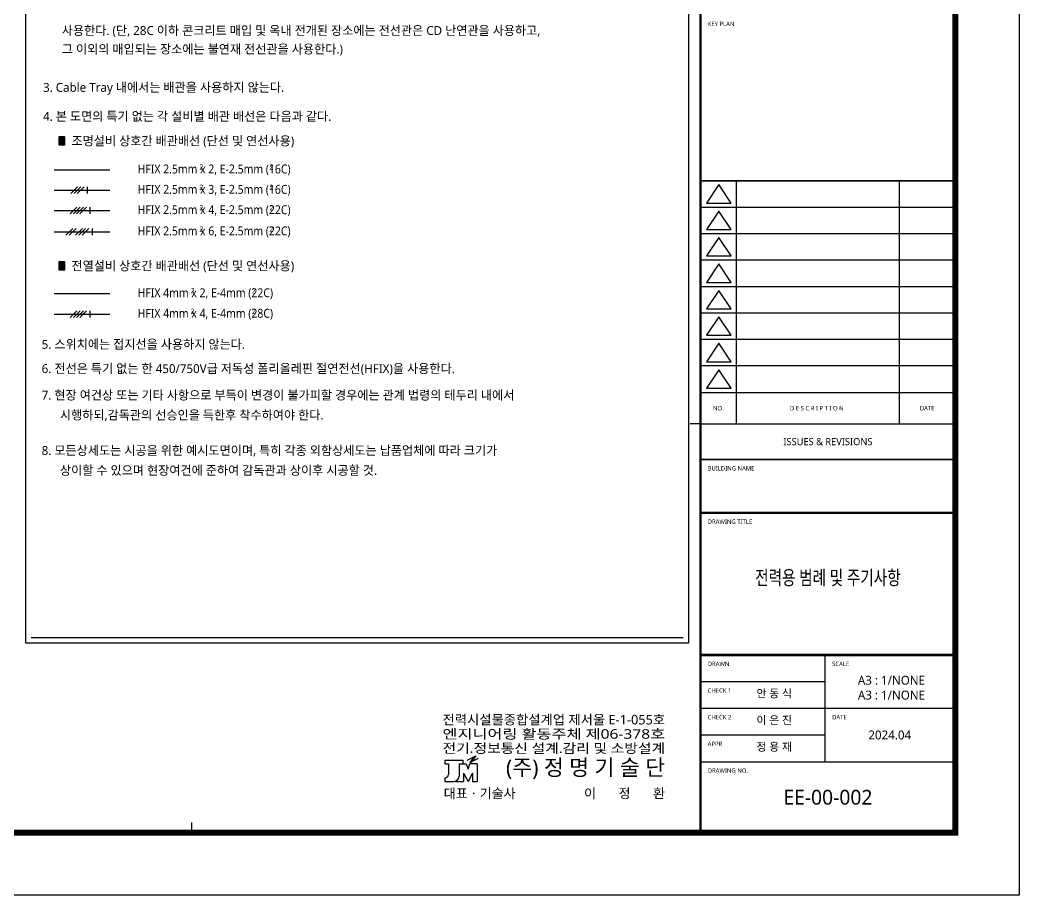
# Model space of a CAD drawing. Header units: millimetres. Extents: x 0 to 84100, y 0 to 59400.
# Drawn here: x 50380 to 84100, y 0 to 29529 of the extents above; entities that cross this region are included whole.
import ezdxf
from ezdxf.enums import TextEntityAlignment as Align

# ---------------------------------------------------------------- set-up
doc = ezdxf.new("R2010")
doc.units = ezdxf.units.MM
doc.header["$LTSCALE"] = 1000
doc.linetypes.add('CEN', pattern=[62, 60, -1, 0, -1])
for name, color, linetype in [('S', 4, 'Continuous'), ('SYM', 3, 'Continuous'), ('TEXT', 3, 'Continuous'), ('XR-SHEET(통신)$0$WD-E$0$WD', 6, 'Continuous'), ('XR-SHEET-SHT', 5, 'Continuous'), ('XR-SHEET-TEXT', 3, 'Continuous'), ('XREF', 7, 'CEN')]:
    doc.layers.add(name, color=color, linetype=linetype)
doc.layers.add('XR-SHEET-TEMP', color=171, linetype='Continuous', plot=False)
doc.styles.add('GHS', font='malgun.ttf')
doc.styles.add('ROMANS', font='malgun.ttf')
doc.styles.add('XR-SHEET$0$XREF-Form$0$맑은고딕', font='malgun.ttf')
doc.styles.add('XR-SHEET(통신)$0$WD-E$0$GHS', font='malgun.ttf')
doc.styles.add('맑은고딕', font='malgun.ttf')
doc.styles.add('맑은고딕B', font='malgunbd.ttf')

# ---------------------------------------------------------------- blocks, each defined once
blk = doc.blocks.new('A$C73120EFD')
at = {"layer": 'XR-SHEET(통신)$0$WD-E$0$WD', "color": 4}
for p, q in [((-27546, 7102), (-27546, 6933)), ((-27546, 7102), (-26702, 7102)), ((-26702, 7102), (-26702, 6933)), ((-26494, 7105), (-26082, 7309)), ((-26165, 7268), (-26370, 6991)), ((-26370, 6991), (-25958, 7194)), ((-26370, 6991), (-26257, 7073)), ((-26349, 7019), (-26236, 7101)), ((-26328, 7047), (-26215, 7129)), ((-26308, 7075), (-26194, 7157)), ((-26082, 7309), (-26288, 7031)), ((-26287, 7103), (-26173, 7186)), ((-26266, 7131), (-26153, 7214)), ((-26245, 7160), (-26132, 7242)), ((-26224, 7188), (-26111, 7270)), ((-26203, 7216), (-26090, 7298)), ((-26183, 7244), (-26117, 7292)), ((-27546, 6933), (-27377, 6933)), ((-27377, 6933), (-27377, 6434)), ((-26871, 6933), (-26871, 6358)), ((-26871, 6933), (-26534, 6933)), ((-26534, 6933), (-26449, 6680)), ((-26449, 6680), (-26365, 6933)), ((-26027, 6933), (-26365, 6933)), ((-26314, 7018), (-26278, 7045)), ((-26027, 6933), (-26027, 6105)), ((-27546, 6273), (-27546, 6105)), ((-27546, 6273), (-27538, 6273)), ((-26660, 6490), (-26449, 6105)), ((-26660, 6490), (-26660, 6105)), ((-26238, 6490), (-26449, 6105)), ((-26238, 6490), (-26238, 6105)), ((-27546, 6105), (-27124, 6105)), ((-27052, 6115), (-27052, 6105)), ((-27052, 6105), (-26660, 6105)), ((-26238, 6105), (-26027, 6105))]:
    blk.add_line(p, q, dxfattribs=at)
for centre, radius in [((-27538, 6434), 160), ((-27124, 6358), 253)]:
    blk.add_arc(centre, radius, 270, 0, dxfattribs=at)
at = {"layer": 'XR-SHEET(통신)$0$WD-E$0$WD', "color": 4, "style": 'XR-SHEET(통신)$0$WD-E$0$GHS'}
for s, width, p, p2 in [('전력시설물종합설계업 제서울 E-1-055호', 0.877197, (-27655, 8791), (-17155, 8791)), ('엔지니어링 활동주체 제06-378호', 1.078185, (-27655, 8118), (-17155, 8118)), ('전기.정보통신 설계.감리 및 소방설계', 0.962199, (-27655, 7445), (-17155, 7445))]:
    blk.add_text(s, height=450, dxfattribs=dict(at, width=width)).set_placement(p, p2, align=Align.FIT)
for s, height, p in [('(주) 정 명 기 술 단', 750, (-17155, 6387)), ('이       정       환', 450, (-17155, 5315))]:
    blk.add_text(s, height=height, dxfattribs=at).set_placement(p, align=Align.RIGHT)
blk.add_text('대표ㆍ기술사 ', height=450, dxfattribs=at).set_placement((-27597, 5315))
blk = doc.blocks.new('XR-SHEET$0$XREF-Form$0$xr-form$0$TITLE')
at = {"layer": 'XR-SHEET-TEXT', "color": 4, "style": '맑은고딕B'}
for tag, height, p in [('TITLE1', 6, (776, 116.69)), ('TITLE4', 6, (776, 111.7)), ('TITLE2', 6, (776, 107.09)), ('TITLE5', 6, (776, 102.09)), ('TITLE3', 6, (776, 97.38)), ('A0.00', 7, (775.56, 32.33))]:
    blk.add_attdef(tag, text='', height=height, dxfattribs=at).set_placement(p, align=Align.MIDDLE_CENTER)
at = {"layer": 'XR-SHEET-TEXT', "color": 3, "style": 'XR-SHEET$0$XREF-Form$0$맑은고딕'}
for tag, p in [('NAME-1', (752.37, 76.33)), ('NAME-2', (752.37, 67.33)), ('NAME-3', (752.37, 58.33)), ('NAME-4', (752.37, 49.33))]:
    blk.add_attdef(tag, text='', height=2.7, dxfattribs=at).set_placement(p, align=Align.MIDDLE_LEFT)
for tag, p in [('SCALE-A1', (796.39, 73.17)), ('SCALE-A3', (796.39, 68.31)), ('DATE', (797.36, 53.01))]:
    blk.add_attdef(tag, text='', height=3, dxfattribs=at).set_placement(p, align=Align.MIDDLE)
blk = doc.blocks.new('XR-FORM-EE', base_point=(461, 408))
at = {"layer": 'XR-SHEET-SHT', "color": 5}
for p, q in [((163900, 48198), (146700, 48198)), ((149100, 48198), (149100, 31800)), ((160100, 48198), (160100, 31800)), ((163900, 46413), (146700, 46413)), ((163900, 44628), (146700, 44628)), ((163900, 42844), (146700, 42844)), ((163900, 41059), (146700, 41059)), ((163900, 39274), (146700, 39274)), ((163900, 37489), (146700, 37489)), ((163900, 35705), (146700, 35705)), ((146700, 33920), (163900, 33920)), ((146700, 31800), (163900, 31800)), ((146700, 25800), (163900, 25800)), ((155100, 16200), (155100, 9000)), ((146700, 14400), (155100, 14400)), ((146700, 12600), (163900, 12600)), ((146700, 10800), (155100, 10800)), ((146700, 9000), (163900, 9000))]:
    blk.add_line(p, q, dxfattribs=at)
blk.add_lwpolyline([(0, 118800), (168200, 118800), (168200, 0), (0, 0)], close=True, dxfattribs=at)
at = {"layer": 'XR-SHEET-SHT', "color": 5, "const_width": 400}
blk.add_lwpolyline([(9300, 114600), (163900, 114600), (163900, 4200), (9300, 4200)], close=True, dxfattribs=at)
at = {"layer": 'XR-SHEET-SHT', "color": 5}
for points, const_width in [([(146700, 114600), (146700, 4200)], 160), ([(146700, 48198), (163900, 48198)], 114), ([(146700, 29400), (163900, 29400)], 114), ([(146700, 25800), (163900, 25800)], 160), ([(146700, 25800), (163900, 25800)], 140), ([(146700, 16200), (163900, 16200)], 160)]:
    blk.add_lwpolyline(points, dxfattribs=dict(at, const_width=const_width))
at = {"layer": 'XR-SHEET-SHT', "color": 5, "flags": 128}
for points in [[(147937, 47949), (147097, 46700), (148777, 46700)], [(147937, 46165), (147097, 44915), (148777, 44915)], [(147937, 44380), (147097, 43131), (148777, 43131)], [(147937, 42595), (147097, 41346), (148777, 41346)], [(147937, 40810), (147097, 39561), (148777, 39561)], [(147937, 39026), (147097, 37776), (148777, 37776)], [(147937, 37241), (147097, 35992), (148777, 35992)], [(147937, 35456), (147097, 34207), (148777, 34207)]]:
    blk.add_lwpolyline(points, close=True, dxfattribs=at)
at = {"layer": 'XR-SHEET-TEMP'}
for p, q in [((146700, 31800), (146000, 31800)), ((112350, 4200), (112350, 4900))]:
    blk.add_line(p, q, dxfattribs=at)
at = {"layer": 'S', "xscale": 1.431220871780062, "yscale": 1.431220896772468, "zscale": 1.431220886775505}
blk.add_blockref('A$C73120EFD', (168863, -1070), dxfattribs=at)
at = {"layer": 'XR-SHEET-TEXT', "color": 3}
ref = blk.add_blockref('XR-SHEET$0$XREF-Form$0$xr-form$0$TITLE', (0, -297), dxfattribs=dict(at, xscale=200, yscale=200, zscale=200))
ref.add_attrib('NAME-2', '안 동 식', dxfattribs={"color": 3, "height": 540, "style": '맑은고딕'}).set_placement((150474, 13169), align=Align.BOTTOM_LEFT)
ref.add_attrib('NAME-3', '이 은 진', dxfattribs={"color": 3, "height": 540, "style": '맑은고딕'}).set_placement((150474, 11369), align=Align.BOTTOM_LEFT)
ref.add_attrib('NAME-4', '정 용 재', dxfattribs={"color": 3, "height": 540, "style": '맑은고딕'}).set_placement((150474, 9569), align=Align.BOTTOM_LEFT)
ref.add_attrib('DATE', '2024.04', dxfattribs={"color": 3, "height": 600, "style": '맑은고딕'}).set_placement((159471, 10800), align=Align.MIDDLE)
at = {"layer": 'XR-SHEET-SHT', "color": 7, "style": 'XR-SHEET$0$XREF-Form$0$맑은고딕'}
for s, p in [('KEY PLAN', (147180, 58800)), ('BUILDING NAME', (147180, 28800)), ('DRAWING TITLE', (147180, 25200)), ('DRAWN', (147180, 15600)), ('SCALE', (155580, 15600)), ('CHECK 1', (147180, 13800)), ('CHECK 2', (147180, 12000)), ('DATE', (155580, 12000)), ('APPR', (147180, 10200)), ('DRAWING NO.', (147180, 8400))]:
    blk.add_text(s, height=300, dxfattribs=at).set_placement(p, align=Align.MIDDLE_LEFT)
for s, height, p in [('NO.', 300, (147900, 32860)), ('D E S C R I P T I O N ', 300, (154600, 32860)), ('DATE', 300, (162000, 32860)), ('ISSUES & REVISIONS', 480, (155300, 30600))]:
    blk.add_text(s, height=height, dxfattribs=at).set_placement(p, align=Align.MIDDLE_CENTER)

msp = doc.modelspace()

# ---------------------------------------------------------------- hatches: boundary and pattern name
at = {"layer": 'SYM'}
for color, points in [(4, [(51885, 25306), (51885, 25599), (51701, 25599), (51701, 25306)]), (256, [(51885, 21089), (51885, 21382), (51701, 21382), (51701, 21089)])]:
    msp.add_hatch(color=color, dxfattribs=at).paths.add_polyline_path(points)

# ---------------------------------------------------------------- linework, layer by layer
for p, q in [((51530, 24471, -2754), (53416, 24471, -2754)), ((51530, 23784, -2754), (53416, 23784, -2754)), ((52326, 23899, -2754), (52096, 23669, -2754)), ((52435, 23899, -2754), (52204, 23669, -2754)), ((52543, 23899, -2754), (52313, 23669, -2754)), ((52652, 23899, -2754), (52652, 23669, -2754)), ((51530, 23097, -2754), (53416, 23097, -2754)), ((52304, 23212, -2754), (52074, 22982, -2754)), ((52413, 23212, -2754), (52183, 22982, -2754)), ((52522, 23212, -2754), (52291, 22982, -2754)), ((52630, 23212, -2754), (52400, 22982, -2754)), ((52739, 23212, -2754), (52739, 22982, -2754)), ((51530, 22381, -2754), (53416, 22381, -2754)), ((52162, 22496, -2754), (51932, 22266, -2754)), ((52271, 22496, -2754), (52041, 22266, -2754)), ((52488, 22496, -2754), (52258, 22266, -2754)), ((52597, 22496, -2754), (52366, 22266, -2754)), ((52705, 22496, -2754), (52475, 22266, -2754)), ((52814, 22496, -2754), (52814, 22266, -2754)), ((51530, 20294, -2754), (53416, 20294, -2754)), ((51530, 19601, -2754), (53416, 19601, -2754)), ((52304, 19716, -2754), (52074, 19486, -2754)), ((52413, 19716, -2754), (52183, 19486, -2754)), ((52522, 19716, -2754), (52291, 19486, -2754)), ((52630, 19716, -2754), (52400, 19486, -2754)), ((52739, 19716, -2754), (52739, 19486, -2754))]:
    msp.add_line(p, q, dxfattribs=at)
at = {"layer": 'SYM', "color": 6}
msp.add_line((72760, 8675, -2754), (50760, 8675, -2754), dxfattribs=at)
at = {"layer": 'SYM', "elevation": -2754}
msp.add_lwpolyline([(50580, 54505), (72940, 54505), (72940, 8495), (50580, 8495)], close=True, dxfattribs=at)
at = {"layer": 'SYM', "color": 4, "elevation": -2754}
msp.add_lwpolyline([(51701, 25599), (51885, 25599), (51885, 25306), (51701, 25306), (51701, 25599)], dxfattribs=at)
at = {"layer": 'SYM', "elevation": -2754}
msp.add_lwpolyline([(51701, 21382), (51885, 21382), (51885, 21089), (51701, 21089), (51701, 21382)], dxfattribs=at)

# ---------------------------------------------------------------- block references
at = {"layer": 'XREF', "xscale": 0.5, "yscale": 0.5, "zscale": 0.5}
msp.add_blockref('XR-FORM-EE', (231, 204), dxfattribs=at)

# ---------------------------------------------------------------- texts
at = {"color": 2, "style": 'ROMANS', "width": 0.9}
for s, p in [('HFIX 2.5mm x 2, E-2.5mm (16C)', (54353, 24351, -2754)), ('HFIX 2.5mm x 3, E-2.5mm (16C)', (54353, 23664, -2754)), ('HFIX 2.5mm x 4, E-2.5mm (22C)', (54353, 22977, -2754)), ('HFIX 2.5mm x 6, E-2.5mm (22C)', (54353, 22261, -2754)), ('HFIX 4mm x 2, E-4mm (22C)', (54353, 20174, -2754)), ('HFIX 4mm x 4, E-4mm (28C)', (54353, 19481, -2754))]:
    msp.add_text(s, height=300, dxfattribs=at).set_placement(p)
at = {"color": 2, "style": 'ROMANS'}
for p in [(56434, 24477, -2754), (58799, 24477, -2754), (56434, 23790, -2754), (58799, 23790, -2754), (56434, 23103, -2754), (58799, 23103, -2754), (56434, 22387, -2754), (58799, 22387, -2754), (56138, 20300, -2754), (58207, 20300, -2754), (56138, 19608, -2754), (58207, 19608, -2754)]:
    msp.add_text('2', height=180, dxfattribs=at).set_placement(p)
at = {"layer": 'SYM', "color": 4, "linetype": 'Continuous', "style": 'ROMANS'}
for s, p in [('사용한다. (단, 28C 이하 콘크리트 매입 및 옥내 전개된 장소에는 전선관은 CD 난연관을 사용하고,  ', (51791, 29023, -2754)), ('그 이외의 매입되는 장소에는 불연재 전선관을 사용한다.)', (51791, 28396, -2754)), ('3. Cable Tray 내에서는 배관을 사용하지 않는다.', (51158, 27105, -2754)), ('4. 본 도면의 특기 없는 각 설비별 배관 배선은 다음과 같다.', (51158, 26127, -2754)), ('조명설비 상호간 배관배선 (단선 및 연선사용)', (52118, 25296, -2754)), ('전열설비 상호간 배관배선 (단선 및 연선사용)', (52118, 21079, -2754)), ('5. 스위치에는 접지선을 사용하지 않는다.', (51112, 18434, -2754)), ('6. 전선은 특기 없는 한 450/750V급 저독성 폴리올레핀 절연전선(HFIX)을 사용한다.', (51112, 17614, -2754)), ('7. 현장 여건상 또는 기타 사항으로 부득이 변경이 불가피할 경우에는 관계 법령의 테두리 내에서', (51112, 16718, -2754)), ('시행하되,감독관의 선승인을 득한후 착수하여야 한다.', (51728, 16047, -2754)), ('8. 모든상세도는 시공을 위한 예시도면이며, 특히 각종 외함상세도는 납품업체에 따라 크기가', (51112, 14851, -2754)), ('상이할 수 있으며 현장여건에 준하여 감독관과 상이후 시공할 것.', (51728, 14180, -2754))]:
    msp.add_text(s, height=300, dxfattribs=at).set_placement(p)
at = {"layer": 'TEXT', "style": 'GHS', "width": 0.75}
msp.add_text('전력용 범례 및 주기사항', height=482.97, dxfattribs=at).set_placement((77650, 10709), align=Align.MIDDLE_CENTER)
at = {"layer": 'TEXT', "style": 'GHS'}
for s, height, p in [('A3 : 1/NONE', 300, (79795, 7247)), ('A3 : 1/NONE', 300, (79795, 6747)), ('EE-00-002', 500, (77650, 3300))]:
    msp.add_text(s, height=height, dxfattribs=at).set_placement(p, align=Align.MIDDLE_CENTER)

doc.saveas('drawing.dxf')
